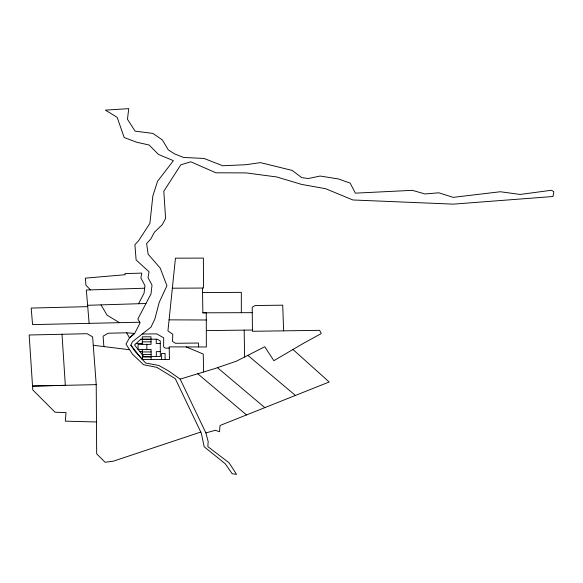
<?xml version="1.0" encoding="UTF-8"?>
<svg xmlns="http://www.w3.org/2000/svg" width="583" height="583" viewBox="0 0 583 583"><rect width="100%" height="100%" fill="white"/><g stroke="black" fill="none" stroke-linecap="round" stroke-linejoin="round"><path stroke-width="0.87" d="M241.326 312.699L241.326 292.36L202.556 292.557L202.505 288.053M90.431 289.882L85.934 285.189L85.344 278.142L125.185 274.724L124.879 273.624L141.778 273.099L140.889 277.945L144.948 285.604L144.059 293.191L138.543 303.736M130.862 345.18L132.407 341.791L151.012 327.107L154.896 318.923L159.225 302.322L166.92 285.772L160.208 268.085L148.162 254.246L146.624 243.57L150.778 239.001L154.531 232.1L162.234 224.725L165.594 218.443L163.808 191.231L180.81 164.821L190.823 161.797L215.885 172.794L246.194 172.903L276.765 176.97L301.637 184.417L325.635 188.71L352.89 199.976L453.312 204.137L552.99 196.515L553.85 191.763L551.482 190.255L520.109 194.452L500.338 191.741L453.217 197.353L438.802 192.805L424.963 193.95L412.349 190.335L355.375 193.148L350.15 183.106L338.351 178.93L320.103 176.037L308.341 178.529L301.732 177.618L292.098 170.396L260.455 162.628L245.8 164.734L222.75 165.754L204.021 158.445L183.565 157.454L174.608 153.927L168.283 149.875L162.373 139.942L152.906 133.42L135.103 131.139L127.473 119.296L128.726 108.649L105.443 110.121L117.198 117.387L124.194 137.559L136.582 142.201L149.161 145.029L158.467 154.459L173.413 160.653L157.541 181.298L152.841 196.012L149.897 223.34L138.805 240.429L134.913 244.751L136.116 259.989L149.066 271.758L147.995 277.552L152.017 285.138L150.99 293.919L137.858 319.003L140.102 322.807L134.731 333.33L129.492 337.841L125.964 344.065L132.509 354.209L143.6 364.754L156.885 367.363L175.308 378.695L201.332 433.227L204.174 446.76L225.22 463.74L232.194 473.753L236.552 474.351L229.061 462.815L207.839 446.593L208.167 441.571L205.879 432.914L180.176 379.103L168.152 370.701L158.875 365.497L145.604 363.012L135.183 351.556L130.862 345.18L142.296 359.529L169.485 359.478L169.172 346.87L206.346 346.98L206.28 312.794L202.855 312.809L202.556 292.557M200.771 432.047L113.452 461.146L105.122 462.29L96.676 453.844L96.224 384.634L92.639 336.879L87.107 333.702L29.15 335.006L32.794 389.925L55.108 412.254L66.01 412.531L65.347 421.166L96.472 421.968M180.176 379.103L214.617 368.653L236.581 361.096L264.762 346.732L273.857 360.695L302.949 343.613L321.262 333.563L319.659 330.342L252.439 331.282L252.199 307.219L255.084 305.536L282.726 305.171L283.63 330.845M205.879 432.914L215.302 430.298L219.521 431.726L220.039 425.481L329.191 381.989L292.979 349.501M144.642 288.221L86.342 290.013L89.119 323.193M87.618 305.295L145.976 303.503M87.734 306.651L31.183 308.072L32.568 324.614L139.76 322.224M126.657 332.806L129.492 337.841L134.615 333.432L126.657 332.806L108.168 333.228L103.089 336.172L103.869 346.579M96.224 384.634L32.524 386.07L65.332 385.334L62.009 334.27M206.316 330.612L252.373 330.022M142.245 334.023L156.74 333.877L163.699 337.849L163.619 346.849L165.266 348.117L169.201 348.131M172.357 288.199L203.525 288.053L203.372 258.101L175.454 258.174L167.94 330.947L172.779 334.27L172.546 341.419L175.447 343.3L198.446 343.023L198.606 346.958M202.855 312.809L252.235 312.67M142.274 339.328L151.019 339.313M142.281 341.857L151.033 341.842M136.087 343.584L142.259 343.569M160.274 343.533L156.251 343.54L156.229 339.204M139.869 351.651L142.303 351.651M160.318 351.615L156.295 351.622L156.324 356.577M142.339 351.957L151.084 351.943M142.354 354.479L151.099 354.464M142.369 357.007L151.114 356.985M169.085 319.856L206.295 319.994M93.265 345.274L129.637 349.756M186.232 346.921L203.248 354.049L203.598 371.998M119.049 322.435L107.075 315.17L101.027 304.887M247.841 355.36L295.428 395.442M217.459 367.676L264.82 407.634M197.761 373.769L246.507 414.936M244.182 330.131L244.59 357.015M165.12 359.485L165.091 353.429L161.593 353.436L161.622 359.492M151.128 359.514L151.07 349.414L138.105 349.436L138.076 344.385L151.048 344.364L151.004 336.792L142.259 336.806L142.296 344.378M146.821 344.371L146.85 349.421M142.325 349.428L142.383 359.529M140.773 339.233L134.564 344.998L143.812 356.599L160.34 356.57L160.259 340.895L157.293 339.204L140.773 339.233"/></g></svg>
